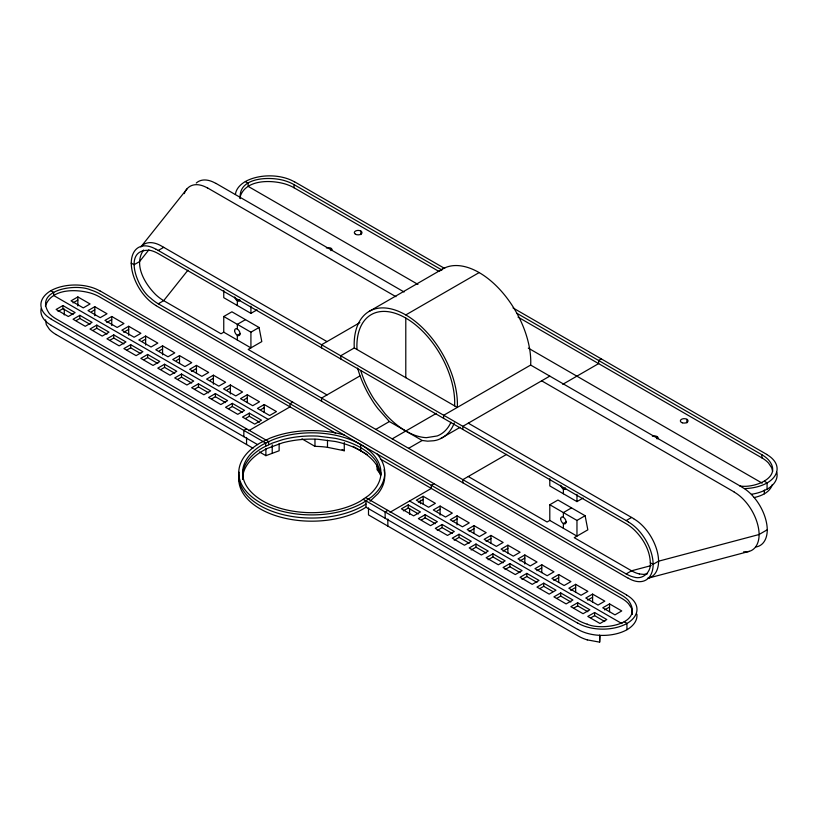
<?xml version="1.0" encoding="UTF-8"?>
<svg xmlns="http://www.w3.org/2000/svg" width="818" height="818" viewBox="0 0 818 818"><rect width="100%" height="100%" fill="white"/><g stroke="black" fill="none" stroke-linecap="round" stroke-linejoin="round"><path stroke-width="1.23" d="M454.583 405.851L454.696 402.783A69.162 39.929 60 0 0 405.789 318.069A69.162 39.929 60 0 0 356.883 346.311L357.006 349.511M443.509 418.284L443.714 415.258L530.657 365.063L530.77 361.996A73.007 42.147 60 0 0 496.812 286.372A73.007 42.147 60 0 0 439.603 271.044M587.232 639.87L599.645 642.14L600.013 636.036M650.32 562.784C651.435 571.772 642.876 580.126 633.919 577.079A37.669 21.749 60 0 1 626.148 573.919L158.263 303.795A37.669 21.749 60 0 1 150.492 297.977C137.127 288.57 121.545 247.537 150.492 250.441A37.669 21.749 60 0 1 158.263 253.6L626.148 523.725A37.669 21.749 60 0 1 633.919 529.543C642.958 538.213 649.921 550.013 650.32 562.784L653.04 564.348L658.47 561.22L759.002 534.543L767.151 529.839M239.786 198.089C244.214 179.459 270.196 179.592 285.104 183.948A37.669 21.749 0 0 1 294.03 187.762L438.632 271.249M632.457 614.39L631.547 608.275L628.398 603.561A37.669 21.749 0 0 0 621.782 598.408L380.329 459M45.409 306.014C51.462 288.549 75.747 288.846 90.634 293.079A37.669 21.749 0 0 1 99.561 296.903L335.595 433.172M772.356 484.491C770.024 492.303 761.527 495.923 754.196 497.548M140.911 246.852L187.169 188.713M148.917 249.797L139.52 261.596L134.091 264.735L131.371 263.171M187.966 270.165L163.702 300.656L158.263 303.795M143.6 250.011C133.252 264.572 144.929 284.071 155.931 294.838A37.669 21.749 60 0 0 163.702 300.656L221.034 333.764L223.754 332.19L250.922 347.875L250.922 332.19L223.754 316.505L223.754 332.19M370.033 501.219L377.936 493.704A73.007 42.147 0 0 0 384.767 475.892L384.634 474.041A54.489 31.462 0 0 0 384.02 469.777M739.779 485.943C753.807 488.581 783.654 477.681 768.531 459.91A37.669 21.749 0 0 0 761.906 454.757L516.935 313.314M587.232 624.185C602.058 631.056 645.392 624.042 628.398 600.422A37.669 21.749 0 0 0 621.782 595.269L99.561 293.764A37.669 21.749 0 0 0 90.634 289.94C75.808 283.079 32.485 290.093 49.469 313.713A37.669 21.749 0 0 0 56.094 318.867L268.631 441.577L268.631 444.716M365.983 504.062L363.386 505.698A73.007 42.147 0 0 1 280.911 514.093A73.007 42.147 0 0 1 239.04 472.221M365.983 500.923L365.983 507.191L363.386 508.827A73.007 42.147 0 0 1 280.911 517.232A73.007 42.147 0 0 1 239.04 475.35M62.914 305.554L56.125 309.47L68.323 316.515L75.113 312.599L62.914 305.554L62.914 308.683L73.088 314.562M77.853 296.924L71.064 300.84L83.272 307.885L90.062 303.969L77.853 296.924L77.853 305.942M158.263 250.461L163.702 247.322M58.058 311.484L62.914 308.683M73.007 302.864L77.853 300.063M79.857 315.329L73.068 319.255L85.266 326.3L92.066 322.374L79.857 315.329L79.857 318.468L90.031 324.337M94.796 306.699L88.007 310.625L100.215 317.67L107.005 313.754L94.796 306.699L94.796 315.728M76.238 320.564L79.857 318.468M91.626 311.668L94.796 309.838M96.8 325.114L90.011 329.041L102.209 336.086L109.009 332.159L96.8 325.114L96.8 328.253L106.974 334.122M111.749 316.484L104.949 320.411L117.158 327.456L123.947 323.529L111.749 316.484L111.749 325.503M93.18 330.339L96.8 328.253M106.759 322.496L111.749 319.623M113.743 334.899L106.953 338.816L119.152 345.861L125.952 341.944L113.743 334.899L113.743 338.038L123.917 343.908M128.692 326.27L121.892 330.186L134.101 337.241L140.89 333.315L128.692 326.27L128.692 335.288M110.123 340.124L113.743 338.038M123.702 332.282L128.692 329.409M130.686 344.675L123.896 348.601L136.105 355.646L142.894 351.73L130.686 344.675L130.686 347.814L140.86 353.693M145.635 336.055L138.835 339.971L151.044 347.016L157.833 343.1L145.635 336.055L145.635 345.073M127.066 349.91L130.686 347.814M142.465 341.014L145.635 339.184M239.377 299.644L237.332 300.82L237.332 305.523M147.629 354.46L140.839 358.386L153.048 365.431L159.837 361.505L147.629 354.46L147.629 357.599L157.802 363.468M162.577 345.83L155.788 349.756L167.987 356.801L174.776 352.875L162.577 345.83L162.577 354.859M144.009 359.695L147.629 357.599M159.408 350.799L162.577 348.969M223.754 316.505L231.903 311.801L259.071 327.486L261.791 341.607L248.202 349.45L326.995 394.941M223.754 290.441L223.754 297.68L250.922 313.366L257.036 309.838M164.571 364.245L157.782 368.161L169.991 375.217L176.78 371.29L164.571 364.245L164.571 367.384L174.745 373.253M179.52 355.615L172.731 359.542L184.929 366.587L191.729 362.66L179.52 355.615L179.52 363.458M245.492 319.644L237.332 324.347L237.332 329.051M160.952 369.47L164.571 367.384M176.351 360.585L179.52 358.754M240.39 333.56L237.332 335.329L237.332 340.032M250.922 332.19L259.071 327.486M181.524 374.031L174.725 377.947L186.933 384.992L193.723 381.076L181.524 374.031L181.524 377.159L191.688 383.039M196.463 365.401L189.674 369.317L201.872 376.362L208.672 372.446L196.463 365.401L196.463 373.243M177.895 379.255L181.524 377.159M191.484 371.413L196.463 368.54M198.467 383.806L191.668 387.732L203.876 394.777L210.666 390.851L198.467 383.806L198.467 386.945L208.631 392.814M213.406 375.186L206.617 379.102L218.815 386.147L225.615 382.231L213.406 375.186L213.406 384.204M194.837 389.041L198.467 386.945M210.236 380.145L213.406 378.315M215.41 393.591L208.61 397.517L220.819 404.562L227.608 400.636L215.41 393.591L215.41 396.73L225.574 402.599M230.349 384.961L223.559 388.887L235.768 395.932L242.557 392.006L230.349 384.961L230.349 393.979M211.78 398.816L215.41 396.73M227.179 389.93L230.349 388.1M369.286 311.321L442.65 268.969M359.848 322.64L321.566 344.736L321.566 347.875M232.353 403.376L225.563 407.292L237.762 414.337L244.551 410.421L232.353 403.376L232.353 406.515L242.527 412.384M247.292 394.746L240.502 398.673L252.711 405.718L259.5 401.791L247.292 394.746L247.292 402.589M228.733 408.601L232.353 406.515M244.122 399.716L247.292 397.885M405.789 314.93A73.007 42.147 60 0 1 457.415 404.348L457.293 407.415L354.286 347.947L354.163 344.736A73.007 42.147 60 0 1 405.789 314.93L479.154 272.578M354.286 347.947L340.697 355.789L340.901 359.041M249.296 413.151L242.506 417.078L254.705 424.123L261.504 420.207L249.296 413.151L249.296 416.29L259.47 422.17M264.234 404.532L257.445 408.448L269.654 415.493L276.443 411.577L264.234 404.532L264.234 412.374M245.676 418.387L249.296 416.29M261.065 409.501L264.234 407.671M246.555 428.826L243.836 430.401L243.836 436.669M292.742 402.159L290.032 403.734L290.032 406.873L248.733 430.708M359.869 375.963L321.566 398.069L321.566 401.209M375.81 429.389L389.388 421.546L422.19 440.483L427.609 441.168L433.54 440.759A54.489 31.462 60 0 0 440.616 438.571L442.293 437.773A73.007 42.147 60 0 0 454.297 422.937M392.211 438.857L436.454 413.315M408.601 448.325L422.19 440.483M440.616 438.571L460.186 427.282M549.798 376.116L462.845 426.311L462.845 429.45M601.332 358.908L598.612 360.472L598.612 363.611L562.753 384.317M387.844 510.401L385.125 511.966L385.125 518.244M434.031 483.735L431.311 485.299L431.311 488.438L390.012 512.283M408.223 504.911L401.423 508.827L413.632 515.882L420.421 511.956L408.223 504.911L408.223 508.05L418.387 513.919M423.162 496.281L416.372 500.207L428.571 507.252L435.37 503.326L423.162 496.281L423.162 504.123M403.366 510.851L408.223 508.05M418.315 502.221L423.162 499.42M506.628 454.368L462.845 479.645L462.845 482.784M425.166 514.696L418.366 518.612L430.575 525.657L437.364 521.741L425.166 514.696L425.166 517.825L435.329 523.704M440.104 506.066L433.315 509.982L445.524 517.037L452.313 513.111L440.104 506.066L440.104 515.084M421.536 519.921L425.166 517.825M436.935 511.035L440.104 509.205M442.109 524.471L435.319 528.397L447.518 535.442L454.307 531.516L442.109 524.471L442.109 527.61L452.282 533.479M457.047 515.851L450.258 519.767L462.467 526.812L469.256 522.896L457.047 515.851L457.047 524.87M437.252 530.412L442.109 527.61M453.172 521.23L457.047 518.98M459.051 534.256L452.262 538.183L464.46 545.228L471.26 541.301L459.051 534.256L459.051 537.395L469.225 543.264M473.99 525.626L467.201 529.553L479.409 536.598L486.199 532.671L473.99 525.626L473.99 533.469M454.194 540.197L459.051 537.395M469.143 531.567L473.99 528.765M565.412 487.876L563.377 489.052L563.377 493.765M475.994 544.042L469.205 547.958L481.403 555.003L488.203 551.087L475.994 544.042L475.994 547.181L486.168 553.05M490.943 535.412L484.144 539.338L496.352 546.383L503.142 542.457L490.943 535.412L490.943 543.254M471.148 549.982L475.994 547.181M486.086 541.352L490.943 538.551M549.798 504.747L576.966 520.432L576.966 536.117L549.798 520.432L549.798 504.747L557.948 500.033L585.115 515.729L587.835 529.839L574.246 537.682L631.578 570.79A37.669 21.749 60 0 0 639.349 573.939M549.798 478.683L549.798 485.923L576.966 501.608L583.081 498.08M549.798 520.432L547.078 521.996L468.285 476.505M571.526 507.876L563.377 512.589L563.377 517.293M492.937 553.827L486.148 557.743L498.346 564.788L505.146 560.872L492.937 553.827L492.937 556.956L503.111 562.835M507.886 545.197L501.086 549.113L513.295 556.158L520.084 552.242L507.886 545.197L507.886 553.04M488.09 559.757L492.937 556.956M503.029 551.138L507.886 548.336M566.434 521.802L563.377 523.571L563.377 528.275M576.966 520.432L585.115 515.729M509.88 563.602L503.09 567.528L515.299 574.573L522.088 570.647L509.88 563.602L509.88 566.741L520.054 572.61M524.829 554.972L518.029 558.899L530.238 565.944L537.027 562.027L524.829 554.972L524.829 564.001M505.033 569.543L509.88 566.741M519.972 560.913L524.829 558.111M526.823 573.387L520.033 577.314L532.242 584.359L539.031 580.432L526.823 573.387L526.823 576.526L536.997 582.396M541.772 564.757L534.982 568.684L547.181 575.729L553.97 571.802L541.772 564.757L541.772 572.6M521.976 579.328L526.823 576.526M536.915 570.698L541.772 567.896M626.148 520.585L631.578 517.457M543.765 583.173L536.976 587.089L549.185 594.134L555.974 590.218L543.765 583.173L543.765 586.312L552.927 591.588M558.714 574.543L551.925 578.459L564.123 585.514L570.923 581.588L558.714 574.543L558.714 582.385M539.89 588.551L543.765 586.312M553.858 580.483L558.714 577.682M560.719 592.948L553.919 596.874L566.128 603.919L572.917 600.003L560.719 592.948L560.719 596.087L570.882 601.966M575.657 584.328L568.868 588.244L581.066 595.289L587.866 591.373L575.657 584.328L575.657 592.171M557.089 598.183L560.719 596.087M570.678 590.34L575.657 587.457M626.148 573.929L631.578 570.79L651.2 565.586M577.661 602.733L570.862 606.659L583.07 613.705L589.86 609.778L577.661 602.733L577.661 605.872L587.825 611.741M592.6 594.103L585.811 598.03L598.009 605.075L604.809 601.148L592.6 594.103L592.6 601.946M574.031 607.968L577.661 605.872M587.621 600.115L592.6 597.242M594.604 612.518L587.805 616.435L600.013 623.49L606.803 619.563L594.604 612.518L594.604 615.657L604.768 621.527M609.543 603.889L602.754 607.815L614.962 614.86L621.752 610.934L609.543 603.889L609.543 611.731M590.985 617.743L594.604 615.657M604.563 609.901L609.543 607.028M259.449 451.955L265.891 455.677L279.132 450.769L279.132 443.714M647.519 573.766L643.674 574.4L639.349 573.939M648.776 578.019L749.308 551.352M301.954 438.847L314.971 446.372A54.489 31.462 0 0 1 327.486 447.323L344.276 450.738L344.276 442.497M344.276 435.053L342.619 434.552A73.007 42.147 0 0 0 269.889 438.223L260.144 442.947A73.007 42.147 0 0 0 260.144 502.559A73.007 42.147 0 0 0 363.386 502.559L371.566 496.925A73.007 42.147 0 0 0 377.936 454.941L377.067 453.98M294.644 181.841L444.695 268.478M513.029 307.926L766.732 454.399M240.328 198.631C237.66 176.78 270.83 176.187 285.104 180.809A37.669 21.749 0 0 1 294.03 184.623L441.935 270.022M518.039 317.098L761.916 457.896A37.669 21.749 0 0 1 768.531 463.049L771.681 467.763L772.642 471.434M245.4 181.647L248.12 183.222L248.12 186.351L417.947 284.408M764.349 481.26L767.069 482.835L767.069 489.103A34.857 20.123 0 0 1 751.527 494.266M528.316 348.12L762.151 483.131M215.932 183.365L404.102 291.995M530.657 365.063L742.366 487.293M207.782 188.068L395.953 296.699M541.639 380.82L734.216 491.996M326.995 341.597L161.596 246.106A34.857 20.123 60 0 0 140.972 246.739M468.285 423.172L633.684 518.663M156.156 249.245L628.255 521.802M156.156 305.717L628.255 578.275M100.174 290.983L626.608 594.911M353.018 446.372L367.231 454.583M342.098 449.481L344.276 450.738M51.37 319.153A34.857 20.123 0 0 1 50.808 290.717L53.651 292.353L53.651 295.492L268.294 419.419M624.226 621.772L626.936 623.347L626.936 629.615M409.583 500.984L622.007 623.633M365.769 497.651L578.316 620.371A37.669 21.749 0 0 0 587.232 624.185M51.268 319.214L265.697 443.019L265.697 446.158M363.274 499.348L577.702 623.152M51.268 325.492L257.66 444.655M365.983 507.191L577.702 629.42M56.084 334.552L253.007 448.233M389.388 421.546L378.039 408.724A54.489 31.462 60 0 1 370.963 398.356L369.286 395.615A73.007 42.147 60 0 1 357.599 368.08M380.37 474.021L377.067 469.675L377.067 464.961M380.667 475.544L376.761 465.37A69.162 39.929 0 0 0 335.421 441.505L317.793 439.246A69.162 39.929 0 0 0 282.537 442.835L267.312 448.438A69.162 39.929 0 0 0 242.598 479.031M764.349 490.043L764.349 493.816M761.916 454.757L761.916 457.896M686.915 419.297L686.915 422.834M657.028 436.556L657.028 438.908M599.645 635.085L599.645 642.14M576.966 494.369L576.966 501.608M420.442 500.207L420.442 503.735M409.583 508.438L409.583 514.317M405.789 318.069L405.789 377.681M387.844 519.031L387.844 526.086M368.499 507.866L368.499 514.921L578.316 636.056A37.669 21.749 0 0 0 587.232 639.88M360.871 231.065L360.871 234.592M360.677 444.511A69.162 39.929 0 0 1 368.417 495.657L360.677 500.984A69.162 39.929 0 0 1 262.854 500.984A69.162 39.929 0 0 1 262.854 444.511L272.097 440.043A69.162 39.929 0 0 1 360.677 444.511L360.677 450.79M330.983 248.314L330.983 250.666M327.486 440.258L327.486 447.323M314.971 439.307L314.971 446.372M294.03 184.623L294.03 187.762M272.22 444.818L272.22 453.06M265.891 448.622L265.891 455.677M250.922 306.126L250.922 313.366M246.555 437.456L246.555 444.522M64.274 309.081L64.274 314.961M45.542 319.879L46.319 324.685L49.469 329.398A37.669 21.749 0 0 0 56.094 334.552M294.531 181.903A34.857 20.123 0 0 0 245.288 181.576A34.857 20.123 0 0 0 235.42 194.51M766.63 454.46A34.857 20.123 0 0 1 767.192 482.896A34.857 20.123 0 0 1 744.799 488.591M776.763 472.303A34.857 20.123 0 0 1 767.192 489.174M326.351 247.966A3.845 2.219 0 0 1 330.605 248.13A3.845 2.219 0 0 1 331.985 250.461M652.396 436.209A3.845 2.219 0 0 1 656.649 436.362A3.845 2.219 0 0 1 658.02 438.704M196.259 183.038A34.857 20.123 60 0 1 215.932 183.477M184.265 193.631A34.857 20.123 60 0 1 207.782 188.181M131.248 263.099A34.857 20.123 60 0 1 156.156 249.367M156.156 305.595A34.857 20.123 60 0 1 131.248 263.099M360.769 370.615A69.162 39.929 60 0 0 374.358 399.654L385.125 413.796A69.162 39.929 60 0 0 426.464 437.661L437.231 435.953A69.162 39.929 60 0 0 450.974 422.241M742.366 487.416A34.857 20.123 60 0 1 767.274 529.911A34.857 20.123 60 0 1 756.129 546.945M633.684 518.786A34.857 20.123 60 0 1 658.592 561.281A34.857 20.123 60 0 1 647.447 578.316M734.216 492.119A34.857 20.123 60 0 1 759.124 534.614A34.857 20.123 60 0 1 743.695 551.761M628.255 521.925A34.857 20.123 60 0 1 653.163 564.42A34.857 20.123 60 0 1 628.255 578.162M565.729 488.847A3.845 2.219 60 0 1 563.019 488.827A3.845 2.219 60 0 1 560.749 485.217M239.96 300.012A3.845 2.219 60 0 1 237.332 300.82A3.845 2.219 60 0 1 234.715 296.975M242.864 479.368A69.162 39.929 0 0 1 262.854 447.651L272.097 443.182L282.537 439.695A69.162 39.929 0 0 1 317.793 436.106L335.421 438.366A69.162 39.929 0 0 1 376.761 462.231L380.667 472.405A69.162 39.929 0 0 1 380.902 474.726M51.37 325.431A34.857 20.123 0 0 1 41.156 308.611M50.818 290.717A34.857 20.123 0 0 1 100.062 291.044M577.805 629.369A34.857 20.123 0 0 0 627.058 629.686A34.857 20.123 0 0 0 636.874 614.134M577.805 623.091A34.857 20.123 0 0 0 627.058 623.418A34.857 20.123 0 0 0 626.506 594.972M355.441 234.204A3.845 2.219 0 0 0 361.873 233.202A3.845 2.219 0 0 0 357.159 230.492A3.845 2.219 0 0 0 355.441 234.204M682.284 422.794A3.845 2.219 0 0 0 688.04 420.871A3.845 2.219 0 0 0 682.284 418.949A3.845 2.219 0 0 0 682.284 422.794M560.657 518.857A3.845 2.219 60 0 0 564.737 523.929A3.845 2.219 60 0 0 564.737 518.5A3.845 2.219 60 0 0 560.657 518.857M234.623 330.625A3.845 2.219 60 0 0 238.692 335.697A3.845 2.219 60 0 0 238.692 330.257A3.845 2.219 60 0 0 234.623 330.625"/></g></svg>
